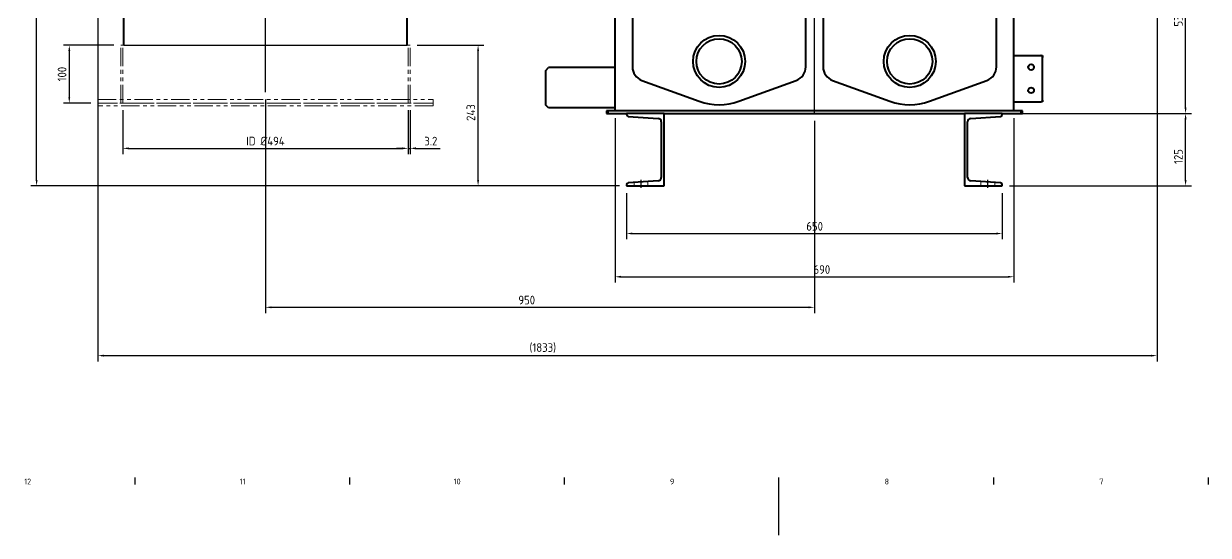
# Model space of a CAD drawing. Header units: millimetres. Extents: x 0 to 5945, y 0 to 4205.
# Drawn here: x 1665 to 3716, y 0 to 884 of the extents above; entities that cross this region are included whole.
import ezdxf

# ---------------------------------------------------------------- set-up
doc = ezdxf.new("R2010")
doc.units = ezdxf.units.MM
doc.header["$LTSCALE"] = 5
doc.linetypes.add('PHANTOM', pattern=[63.5, 31.75, -6.35, 6.35, -6.35, 6.35, -6.35])
doc.layers.get('0').update_dxf_attribs({"color": 3, "lineweight": 25})
for name, color, linetype, lineweight in [('가려진 것(ISO)', 2, 'Continuous', 18), ('가시적인 것(ISO)', 3, 'Continuous', 40), ('경계(ISO)', 7, 'Continuous', 25), ('중심선(ISO)', 1, 'Continuous', 25), ('참조(ISO)', 6, 'Continuous', 35), ('치수(ISO)', 2, 'Continuous', 25)]:
    doc.layers.add(name, color=color, linetype=linetype, lineweight=lineweight)
doc.styles.add('문자 텍스트_PSTEK_POSCO', font='isocp.shx')
doc.styles.add('치수 텍스트_PSTEK_POSCO', font='isocp.shx')
doc.dimstyles.new('치수_PSTEK_POSCO', dxfattribs={"dimscale": 5, "dimtxt": 3, "dimasz": 2, "dimexe": 2, "dimexo": 2.5, "dimgap": 1, "dimtad": 1, "dimrnd": 1e-08, "dimdsep": 46, "dimtxsty": '치수 텍스트_PSTEK_POSCO', "dimcen": 0.09, "dimdle": 10, "dimclrd": 7, "dimclre": 7, "dimclrt": 2, "dimadec": 1, "dimazin": 2, "dimtfac": 1, "dimtmove": 0, "dimatfit": 3, "dimfxl": 0, "dimtolj": 1, "dimlwd": -1, "dimlwe": -1, "dimarcsym": 0})

# ---------------------------------------------------------------- blocks, each defined once
blk = doc.blocks.new('경계 Default Border')
at = {"layer": '경계(ISO)'}
for p, q in [((371.56, 20), (371.56, 17.6)), ((445.88, 20), (445.88, 17.6)), ((520.19, 20), (520.19, 17.6)), ((668.81, 20), (668.81, 17.6)), ((743.12, 20), (743.12, 17.6))]:
    blk.add_line(p, q, dxfattribs=at)
at = {"layer": '경계(ISO)', "flags": 128}
blk.add_lwpolyline([(594.5, 0), (594.5, 20)], dxfattribs=at)
at = {"layer": '경계(ISO)', "color": 2, "char_height": 2, "attachment_point": 7, "style": '문자 텍스트_PSTEK_POSCO'}
for s, insert in [('12', (333.29, 17.58)), ('11', (407.82, 17.6)), ('10', (481.91, 17.58)), ('9', (556.77, 17.58)), ('8', (631.09, 17.58)), ('7', (705.4, 17.6))]:
    blk.add_mtext(s, dxfattribs=dict(at, insert=insert))
blk = doc.blocks.new('*D24')
at = {"layer": 'Defpoints', "color": 0}
for p in [(2708.9, 604), (3358.9, 604), (3358.9, 521.5)]:
    blk.add_point(p, dxfattribs=at)
at = {"layer": '치수(ISO)', "color": 7}
for p, q in [((2708.9, 591.5), (2708.9, 511.5)), ((3358.9, 591.5), (3358.9, 511.5)), ((2718.9, 521.5), (3348.9, 521.5))]:
    blk.add_line(p, q, dxfattribs=at)
for points in [[(2718.9, 523.2), (2718.9, 519.8), (2708.9, 521.5)], [(3348.9, 523.2), (3348.9, 519.8), (3358.9, 521.5)]]:
    blk.add_solid(points, dxfattribs=at)
at = {"layer": '치수(ISO)', "color": 2, "insert": (3019.9, 534), "char_height": 15, "attachment_point": 4, "style": '치수 텍스트_PSTEK_POSCO'}
blk.add_mtext('\\A1;650', dxfattribs=at)
blk = doc.blocks.new('*D25')
at = {"layer": 'Defpoints', "color": 0}
for p in [(3597.9, 1263), (3676.3, 1263), (3358.9, 729)]:
    blk.add_point(p, dxfattribs=at)
at = {"layer": '치수(ISO)', "color": 7}
for p, q in [((3610.4, 1263), (3686.3, 1263)), ((3676.3, 739), (3676.3, 1253)), ((3371.4, 729), (3686.3, 729))]:
    blk.add_line(p, q, dxfattribs=at)
for points in [[(3674.6, 1253), (3678, 1253), (3676.3, 1263)], [(3674.6, 739), (3678, 739), (3676.3, 729)]]:
    blk.add_solid(points, dxfattribs=at)
at = {"layer": '치수(ISO)', "color": 2, "insert": (3663.8, 879.2), "char_height": 15, "attachment_point": 4, "rotation": 90, "style": '치수 텍스트_PSTEK_POSCO'}
blk.add_mtext('\\A1;534', dxfattribs=at)
blk = doc.blocks.new('*D34')
at = {"layer": 'Defpoints', "color": 0}
for p in [(2688.9, 733.5), (3378.9, 733.5), (3378.9, 446.8)]:
    blk.add_point(p, dxfattribs=at)
at = {"layer": '치수(ISO)', "color": 7}
for p, q in [((2688.9, 721), (2688.9, 436.8)), ((3378.9, 721), (3378.9, 436.8)), ((2698.9, 446.8), (3368.9, 446.8))]:
    blk.add_line(p, q, dxfattribs=at)
for points in [[(2698.9, 448.4), (2698.9, 445.1), (2688.9, 446.8)], [(3368.9, 448.4), (3368.9, 445.1), (3378.9, 446.8)]]:
    blk.add_solid(points, dxfattribs=at)
at = {"layer": '치수(ISO)', "color": 2, "insert": (3032.3, 459.3), "char_height": 15, "attachment_point": 4, "style": '치수 텍스트_PSTEK_POSCO'}
blk.add_mtext('\\A1;690', dxfattribs=at)
blk = doc.blocks.new('*D36')
at = {"layer": 'Defpoints', "color": 0}
for p in [(3358.9, 729), (3676.3, 729), (3358.9, 604)]:
    blk.add_point(p, dxfattribs=at)
at = {"layer": '치수(ISO)', "color": 7}
for p, q in [((3371.4, 729), (3686.3, 729)), ((3676.3, 614), (3676.3, 719)), ((3371.4, 604), (3686.3, 604))]:
    blk.add_line(p, q, dxfattribs=at)
for points in [[(3674.6, 719), (3678, 719), (3676.3, 729)], [(3674.6, 614), (3678, 614), (3676.3, 604)]]:
    blk.add_solid(points, dxfattribs=at)
at = {"layer": '치수(ISO)', "color": 2, "insert": (3663.8, 641.7), "char_height": 15, "attachment_point": 4, "rotation": 90, "style": '치수 텍스트_PSTEK_POSCO'}
blk.add_mtext('\\A1;125', dxfattribs=at)
blk = doc.blocks.new('*D43')
at = {"layer": 'Defpoints', "color": 0}
for p in [(3626.9, 1521), (1793.9, 1220), (3626.9, 310.5)]:
    blk.add_point(p, dxfattribs=at)
at = {"layer": '치수(ISO)', "color": 7}
for p, q in [((3626.9, 1508.5), (3626.9, 300.5)), ((1793.9, 1207.5), (1793.9, 300.5)), ((1803.9, 310.5), (3616.9, 310.5))]:
    blk.add_line(p, q, dxfattribs=at)
for points in [[(1803.9, 312.1), (1803.9, 308.8), (1793.9, 310.5)], [(3616.9, 312.1), (3616.9, 308.8), (3626.9, 310.5)]]:
    blk.add_solid(points, dxfattribs=at)
at = {"layer": '치수(ISO)', "color": 2, "insert": (2540.8, 323.7), "char_height": 15, "attachment_point": 4, "style": '치수 텍스트_PSTEK_POSCO'}
blk.add_mtext('\\A1;(1833)', dxfattribs=at)
blk = doc.blocks.new('*D47')
at = {"layer": 'Defpoints', "color": 0}
for p in [(2083.9, 765.8), (3033.9, 729), (3033.9, 394)]:
    blk.add_point(p, dxfattribs=at)
at = {"layer": '치수(ISO)', "color": 7}
for p, q in [((2083.9, 753.3), (2083.9, 384)), ((3033.9, 716.5), (3033.9, 384)), ((2093.9, 394), (3023.9, 394))]:
    blk.add_line(p, q, dxfattribs=at)
for points in [[(2093.9, 395.6), (2093.9, 392.3), (2083.9, 394)], [(3023.9, 395.6), (3023.9, 392.3), (3033.9, 394)]]:
    blk.add_solid(points, dxfattribs=at)
at = {"layer": '치수(ISO)', "color": 2, "insert": (2521.5, 406.5), "char_height": 15, "attachment_point": 4, "style": '치수 텍스트_PSTEK_POSCO'}
blk.add_mtext('\\A1;950', dxfattribs=at)
blk = doc.blocks.new('*D48')
at = {"layer": 'Defpoints', "color": 0}
for p in [(1687.7, 1465), (2023.9, 1465), (2708.9, 604)]:
    blk.add_point(p, dxfattribs=at)
at = {"layer": '치수(ISO)', "color": 7}
for p, q in [((2011.4, 1465), (1677.7, 1465)), ((1687.7, 614), (1687.7, 1455)), ((2696.4, 604), (1677.7, 604))]:
    blk.add_line(p, q, dxfattribs=at)
for points in [[(1686.1, 1455), (1689.4, 1455), (1687.7, 1465)], [(1686.1, 614), (1689.4, 614), (1687.7, 604)]]:
    blk.add_solid(points, dxfattribs=at)
at = {"layer": '치수(ISO)', "color": 2, "insert": (1675.2, 934.3), "char_height": 15, "attachment_point": 4, "rotation": 90, "style": '치수 텍스트_PSTEK_POSCO'}
blk.add_mtext('\\A1;861', dxfattribs=at)
blk = doc.blocks.new('*D49')
at = {"layer": 'Defpoints', "color": 0}
for p in [(2334.1, 847), (2451.8, 847), (2708.9, 604)]:
    blk.add_point(p, dxfattribs=at)
at = {"layer": '치수(ISO)', "color": 7}
for p, q in [((2346.6, 847), (2461.8, 847)), ((2451.8, 614), (2451.8, 837)), ((2696.4, 604), (2441.8, 604))]:
    blk.add_line(p, q, dxfattribs=at)
for points in [[(2450.1, 837), (2453.5, 837), (2451.8, 847)], [(2450.1, 614), (2453.5, 614), (2451.8, 604)]]:
    blk.add_solid(points, dxfattribs=at)
at = {"layer": '치수(ISO)', "color": 2, "insert": (2439.3, 716.1), "char_height": 15, "attachment_point": 4, "rotation": 90, "style": '치수 텍스트_PSTEK_POSCO'}
blk.add_mtext('\\A1;243', dxfattribs=at)
blk = doc.blocks.new('*D58')
at = {"layer": 'Defpoints', "color": 0}
for p in [(1833.7, 847), (1744.3, 747), (1793.9, 747)]:
    blk.add_point(p, dxfattribs=at)
at = {"layer": '치수(ISO)', "color": 7}
for p, q in [((1821.2, 847), (1734.3, 847)), ((1744.3, 837), (1744.3, 757)), ((1781.4, 747), (1734.3, 747))]:
    blk.add_line(p, q, dxfattribs=at)
for points in [[(1742.7, 837), (1746, 837), (1744.3, 847)], [(1742.7, 757), (1746, 757), (1744.3, 747)]]:
    blk.add_solid(points, dxfattribs=at)
at = {"layer": '치수(ISO)', "color": 2, "insert": (1731.8, 797), "char_height": 15, "attachment_point": 5, "rotation": 90, "style": '치수 텍스트_PSTEK_POSCO'}
blk.add_mtext('\\A1;100', dxfattribs=at)
blk = doc.blocks.new('*D59')
at = {"color": 7}
for p, q in [((1836.9, 734.5), (1836.9, 658.7)), ((2330.9, 734.5), (2330.9, 658.7)), ((1846.9, 668.7), (2320.9, 668.7))]:
    blk.add_line(p, q, dxfattribs=at)
for points in [[(1846.9, 670.4), (1846.9, 667), (1836.9, 668.7)], [(2320.9, 670.4), (2320.9, 667), (2330.9, 668.7)]]:
    blk.add_solid(points, dxfattribs=at)
at = {"layer": 'Defpoints', "color": 0}
for p in [(1836.9, 747), (2330.9, 747), (2330.9, 668.7)]:
    blk.add_point(p, dxfattribs=at)
at = {"color": 2, "insert": (2083.9, 681.3), "char_height": 15, "attachment_point": 5, "style": '치수 텍스트_PSTEK_POSCO'}
blk.add_mtext('\\A1;ID %%C494', dxfattribs=at)
blk = doc.blocks.new('*D61')
at = {"color": 7}
for p, q in [((2330.9, 734.5), (2330.9, 658.7)), ((2334.1, 734.5), (2334.1, 658.7)), ((2320.9, 668.7), (2310.9, 668.7)), ((2330.9, 668.7), (2334.1, 668.7)), ((2344.1, 668.7), (2386, 668.7))]:
    blk.add_line(p, q, dxfattribs=at)
for points in [[(2320.9, 670.4), (2320.9, 667), (2330.9, 668.7)], [(2344.1, 670.4), (2344.1, 667), (2334.1, 668.7)]]:
    blk.add_solid(points, dxfattribs=at)
at = {"layer": 'Defpoints', "color": 0}
for p in [(2330.9, 747), (2334.1, 747), (2334.1, 668.7)]:
    blk.add_point(p, dxfattribs=at)
at = {"color": 2, "insert": (2370, 681.2), "char_height": 15, "attachment_point": 5, "style": '치수 텍스트_PSTEK_POSCO'}
blk.add_mtext('\\A1;3.2', dxfattribs=at)

msp = doc.modelspace()

# ---------------------------------------------------------------- linework, layer by layer
msp.add_line((1838.8806, 846.9862), (2328.8806, 846.9862))
at = {"layer": '가려진 것(ISO)'}
for p, q in [((2721.8806, 603.9862), (2721.8806, 609.6928)), ((2745.8806, 603.9862), (2745.8806, 611.3711)), ((3321.8806, 603.9862), (3321.8806, 611.3711)), ((3345.8806, 603.9862), (3345.8806, 609.6928))]:
    msp.add_line(p, q, dxfattribs=at)
at = {"layer": '가시적인 것(ISO)'}
for p, q in [((2718.8806, 1778.3033), (2718.8806, 809.6692)), ((3018.8806, 809.6692), (3018.8806, 1778.3033)), ((3048.8806, 1778.3033), (3048.8806, 809.6692)), ((3348.8806, 809.6692), (3348.8806, 1778.3033)), ((2688.8806, 733.4862), (2688.8806, 1378.9862)), ((3378.8806, 733.4862), (3378.8806, 1262.9862)), ((1838.8806, 846.9862), (1838.8806, 1219.9862)), ((2328.8806, 846.9862), (2328.8806, 1219.9862)), ((3378.8806, 828.9862), (3425.8806, 828.9862)), ((3426.3806, 828.9862), (3425.8806, 828.9862)), ((3426.3806, 828.9862), (3428.8806, 828.9862)), ((3428.8806, 828.9862), (3428.8806, 825.9862)), ((3428.8806, 751.9862), (3428.8806, 825.9862)), ((2568.8806, 803.4862), (2573.8806, 808.4862)), ((2568.8806, 743.4862), (2568.8806, 803.4862)), ((2688.8806, 808.4862), (2573.8806, 808.4862)), ((2735.3301, 786.1769), (2834.6786, 750.017)), ((2903.0826, 750.017), (3002.4311, 786.1769)), ((3065.3301, 786.1769), (3164.6786, 750.017)), ((3233.0826, 750.017), (3332.4311, 786.1769)), ((2573.8806, 738.4862), (2568.8806, 743.4862)), ((2688.8806, 738.4862), (2573.8806, 738.4862)), ((3378.8806, 748.9862), (3425.8806, 748.9862)), ((3425.8806, 748.9862), (3426.3806, 748.9862)), ((3428.8806, 748.9862), (3426.3806, 748.9862)), ((3428.8806, 751.9862), (3428.8806, 748.9862)), ((2676.8806, 733.4862), (2673.8806, 733.4862)), ((2673.8806, 733.4862), (2673.8806, 728.9862)), ((2673.8806, 728.9862), (2676.8806, 728.9862)), ((2676.8806, 728.9862), (2676.8806, 733.4862)), ((3390.8806, 733.4862), (2676.8806, 733.4862)), ((2676.8806, 728.9862), (2708.8806, 728.9862)), ((2708.8806, 728.9862), (2708.8806, 726.9862)), ((2773.8806, 728.9862), (2708.8806, 728.9862)), ((2711.6713, 723.9936), (2763.2991, 720.3834)), ((2773.8806, 728.9862), (3293.8806, 728.9862)), ((2773.8806, 603.9862), (2773.8806, 728.9862)), ((3293.8806, 728.9862), (3293.8806, 603.9862)), ((3358.8806, 728.9862), (3293.8806, 728.9862)), ((3304.4621, 720.3834), (3356.0899, 723.9936)), ((3358.8806, 728.9862), (3390.8806, 728.9862)), ((3358.8806, 726.9862), (3358.8806, 728.9862)), ((3393.8806, 733.4862), (3390.8806, 733.4862)), ((3390.8806, 733.4862), (3390.8806, 728.9862)), ((3390.8806, 728.9862), (3393.8806, 728.9862)), ((3393.8806, 728.9862), (3393.8806, 733.4862)), ((2768.8806, 714.398), (2768.8806, 618.5745)), ((3298.8806, 618.5745), (3298.8806, 714.398)), ((2708.8806, 605.9862), (2708.8806, 603.9862)), ((2708.8806, 603.9862), (2773.8806, 603.9862)), ((2763.2991, 612.5891), (2711.6713, 608.9789)), ((3293.8806, 603.9862), (3358.8806, 603.9862)), ((3356.0899, 608.9789), (3304.4621, 612.5891)), ((3358.8806, 603.9862), (3358.8806, 605.9862))]:
    msp.add_line(p, q, dxfattribs=at)
for centre, radius in [((2868.8806, 818.9862), 45), ((3198.8806, 818.9862), 45), ((2868.8806, 818.9862), 39.2265), ((3198.8806, 818.9862), 39.2265), ((3408.8806, 808.9862), 5), ((3408.8806, 768.9862), 5)]:
    msp.add_circle(centre, radius, dxfattribs=at)
for centre, radius, start, end in [((3425.8806, 825.9862), 3, 0, 90), ((2743.8806, 809.6692), 25, 180, 250), ((2993.8806, 809.6692), 25, 290, 0), ((3073.8806, 809.6692), 25, 180, 250), ((3323.8806, 809.6692), 25, 290, 0), ((2868.8806, 843.9862), 100, 250, 290), ((3198.8806, 843.9862), 100, 250, 290), ((3425.8806, 751.9862), 3, 270, 0), ((2711.8806, 726.9862), 3, 180, 266), ((2762.8806, 714.398), 6, 0, 86), ((3304.8806, 714.398), 6, 94, 180), ((3355.8806, 726.9862), 3, 274, 0), ((2762.8806, 618.5745), 6, 274, 0), ((3304.8806, 618.5745), 6, 180, 266), ((2711.8806, 605.9862), 3, 94, 180), ((3355.8806, 605.9862), 3, 0, 86)]:
    msp.add_arc(centre, radius, start, end, dxfattribs=at)
at = {"layer": '중심선(ISO)', "linetype": 'Continuous'}
for p, q in [((3033.8806, 729.7362), (3033.8806, 2039.9449)), ((2083.8806, 765.8457), (2083.8806, 1448.142)), ((2733.8806, 600.2362), (2733.8806, 614.282)), ((3333.8806, 600.2362), (3333.8806, 614.282))]:
    msp.add_line(p, q, dxfattribs=at)
at = {"layer": '참조(ISO)', "color": 6, "linetype": 'PHANTOM', "lineweight": 0, "ltscale": 0.2}
for p, q in [((1793.8806, 845.9862), (1793.8806, 851.9862)), ((1793.8806, 845.9862), (1793.8806, 840.9862)), ((1833.6806, 746.9862), (1833.6806, 846.9862)), ((1833.6806, 846.9862), (2334.0806, 846.9862)), ((1836.8806, 746.9862), (1836.8806, 846.9862)), ((2330.8806, 746.9862), (2330.8806, 846.9862)), ((2334.0806, 746.9862), (2334.0806, 846.9862)), ((1793.8806, 752.9862), (2373.8806, 752.9862)), ((2373.8806, 746.9862), (1793.8806, 746.9862)), ((1793.8806, 746.9862), (2373.8806, 746.9862)), ((2373.8806, 741.9862), (1793.8806, 741.9862)), ((2373.8806, 741.9862), (1793.8806, 741.9862)), ((2373.8806, 746.9862), (2373.8806, 752.9862)), ((2373.8806, 746.9862), (2373.8806, 741.9862))]:
    msp.add_line(p, q, dxfattribs=at)

# ---------------------------------------------------------------- block references
at = {"xscale": 5, "yscale": 5, "zscale": 5}
msp.add_blockref('경계 Default Border', (0, 0), dxfattribs=at)

# ---------------------------------------------------------------- dimensions: what is measured, and where the dimension line sits
dim = msp.add_linear_dim(base=(2330.8806, 668.7029), p1=(1836.8806, 746.9862), p2=(2330.8806, 746.9862), text='ID %%C<>', dimstyle='치수_PSTEK_POSCO')
dim.commit()
dim.dimension.update_dxf_attribs({"geometry": '*D59', "text_midpoint": (2083.8806, 681.3072)})
dim = msp.add_linear_dim(base=(2334.0806, 668.7029), p1=(2330.8806, 746.9862), p2=(2334.0806, 746.9862), dimstyle='치수_PSTEK_POSCO')
dim.commit()
dim.dimension.update_dxf_attribs({"geometry": '*D61', "text_midpoint": (2370.0311, 681.2044)})
at = {"layer": '치수(ISO)', "color": 7}
dim = msp.add_linear_dim(base=(3626.8806, 310.4571), p1=(1793.8806, 1219.9862), p2=(3626.8806, 1520.9862), angle=180, text='(<>)', dimstyle='치수_PSTEK_POSCO', override={"dimgap": 1, "dimdec": 2, "dimtol": 0, "dimlim": 0, "dimtp": 0, "dimtm": 0, "dimtdec": 2, "dimtofl": 0, "dimatfit": 1}, dxfattribs=at)
dim.commit()
dim.dimension.update_dxf_attribs({"geometry": '*D43', "text_midpoint": (2564.0056, 310.4571), "dimtype": 160})
for base, p1, p2, angle, override, picture, middle in [((1687.7482, 1464.9862), (2708.8806, 603.9862), (2023.8806, 1464.9862), 270, {"dimdec": 2, "dimtp": 0, "dimtm": 0, "dimtdec": 2, "dimtofl": 0, "dimatfit": 1}, '*D48', (1687.7482, 946.2782)), ((3676.2865, 1262.9862), (3358.8806, 728.9862), (3597.8806, 1262.9862), 90, {"dimdec": 2, "dimtp": 0, "dimtm": 0, "dimtdec": 2, "dimtofl": 0, "dimatfit": 1}, '*D25', (3676.2865, 893.4862)), ((2451.7956, 846.9862), (2708.8806, 603.9862), (2334.0806, 846.9862), 270, {"dimtofl": 0, "dimatfit": 1}, '*D49', (2451.7956, 730.861)), ((3676.2865, 728.9862), (3358.8806, 603.9862), (3358.8806, 728.9862), 270, {"dimdec": 2, "dimtp": 0, "dimtm": 0, "dimtdec": 2, "dimtofl": 0, "dimatfit": 1}, '*D36', (3676.2865, 653.9862)), ((3358.8806, 521.4852), (2708.8806, 603.9862), (3358.8806, 603.9862), 180, {"dimdec": 2, "dimtp": 0, "dimtm": 0, "dimtdec": 2, "dimtofl": 0, "dimatfit": 1}, '*D24', (3033.8806, 521.4852))]:
    dim = msp.add_linear_dim(base=base, p1=p1, p2=p2, angle=angle, dimstyle='치수_PSTEK_POSCO', override=override, dxfattribs=at)
    dim.commit()
    dim.dimension.update_dxf_attribs({"geometry": picture, "text_midpoint": middle, "dimtype": 160})
dim = msp.add_linear_dim(base=(1744.3267, 746.9862), p1=(1833.6806, 846.9862), p2=(1793.8806, 746.9862), angle=90, dimstyle='치수_PSTEK_POSCO', override={"dimtofl": 0, "dimatfit": 1}, dxfattribs=at)
dim.commit()
dim.dimension.update_dxf_attribs({"geometry": '*D58', "text_midpoint": (1731.8267, 796.9862)})
for base, p1, p2, picture, middle in [((3033.8806, 393.9765), (2083.8806, 765.8457), (3033.8806, 728.9862), '*D47', (2535.3399, 393.9765)), ((3378.8806, 446.767), (2688.8806, 733.4862), (3378.8806, 733.4862), '*D34', (3046.3161, 446.767))]:
    dim = msp.add_linear_dim(base=base, p1=p1, p2=p2, dimstyle='치수_PSTEK_POSCO', override={"dimdec": 2, "dimtp": 0, "dimtm": 0, "dimtdec": 2, "dimtofl": 0, "dimatfit": 1}, dxfattribs=at)
    dim.commit()
    dim.dimension.update_dxf_attribs({"geometry": picture, "text_midpoint": middle, "dimtype": 160})

doc.saveas('drawing.dxf')
